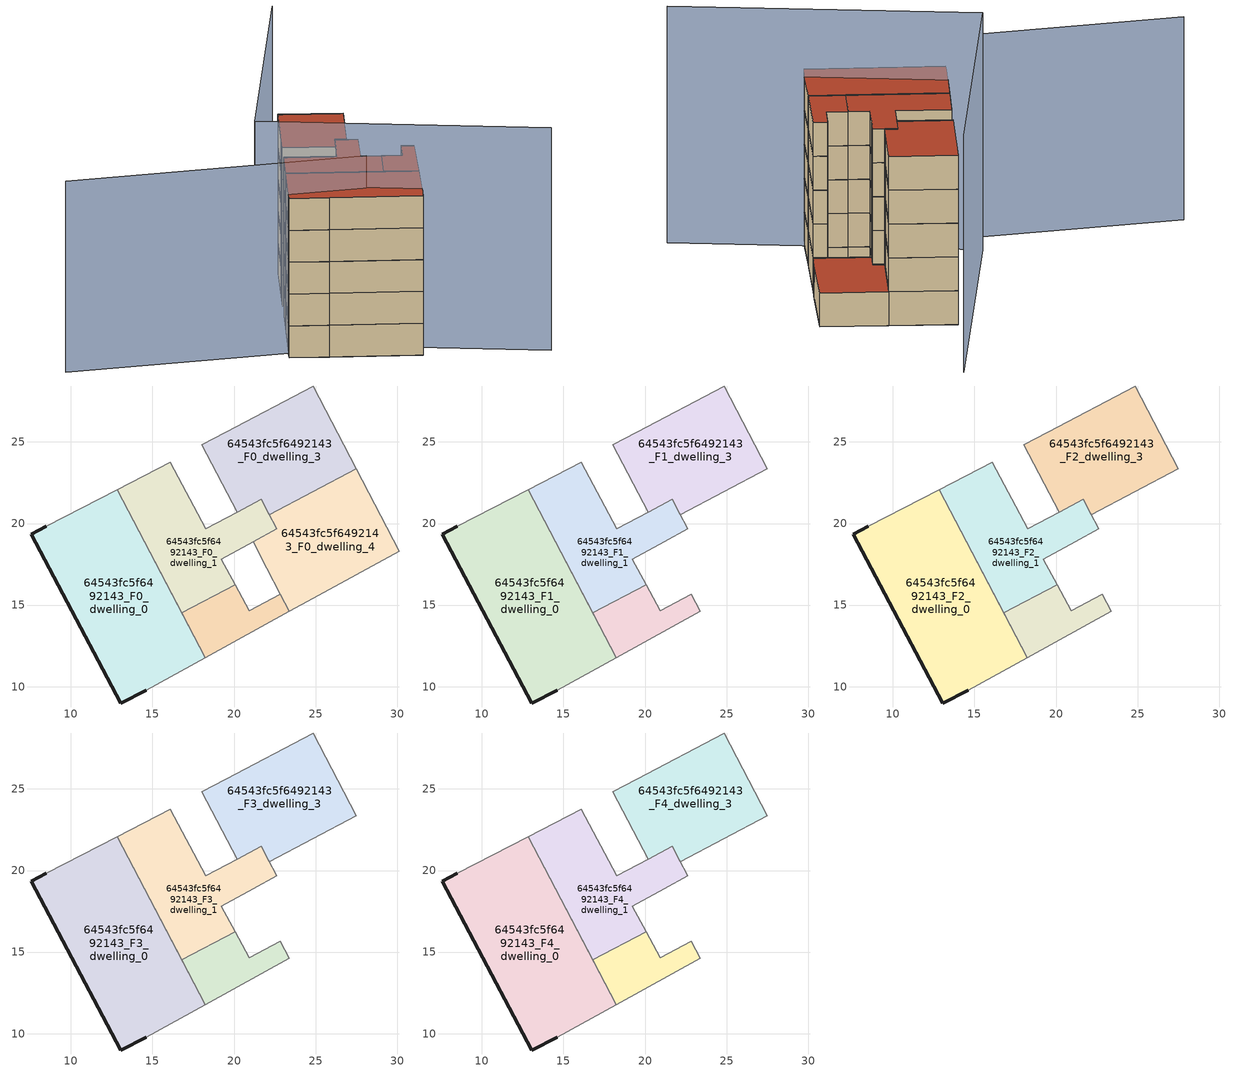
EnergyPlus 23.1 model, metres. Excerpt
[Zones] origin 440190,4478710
64543fc5f6492143_F0_dwelling_0
 floor ground (EU_floor_Construction): 18.25,11.78 12.83,22.08 8.5,19.83 7.58,19.33 9.24,16.21 13.06,9 14.62,9.78 z0
 wall outside (EU_wall_Construction): 14.62,9.78 13.06,9 9.24,16.21 7.58,19.33 8.5,19.83 z0:3
 wall adiabatic (EU_wall_Construction): 8.5,19.83 12.83,22.08 18.25,11.78 14.62,9.78 z0:3
64543fc5f6492143_F0_dwelling_1
 floor ground (EU_floor_Construction): 20.06,16.25 19.22,17.82 21.17,18.88 22.62,19.67 22.1,20.65 21.67,21.47 21.67,21.48 20.19,20.7 20.18,20.69 18.26,19.68 16.08,23.77 12.83,22.08 16.8,14.53 z0
 wall adiabatic (EU_wall_Construction): 21.67,21.48 21.67,21.47 22.1,20.65 / 21.17,18.88 19.22,17.82 20.06,16.25 16.8,14.53 12.83,22.08 16.08,23.77 18.26,19.68 20.18,20.69 20.19,20.7 z0:3
 wall to 64543fc5f6492143_F0_dwelling_3 (EU_wall_Construction): 20.19,20.7 21.67,21.48 z0:3
 wall to 64543fc5f6492143_F0_dwelling_4 (EU_wall_Construction): 22.1,20.65 22.62,19.67 / 22.62,19.66 21.17,18.88 z0:3
64543fc5f6492143_F0_dwelling_2
 floor ground (EU_floor_Construction): 23.39,14.61 22.84,15.67 20.92,14.65 20.06,16.25 16.8,14.53 18.25,11.78 z0
 wall adiabatic (EU_wall_Construction): 23.39,14.61 18.25,11.78 16.8,14.53 20.06,16.25 20.92,14.65 22.84,15.67 z0:3
 wall to 64543fc5f6492143_F0_dwelling_4 (EU_wall_Construction): 22.84,15.67 23.39,14.61 z0:3
64543fc5f6492143_F0_dwelling_3
 floor ground (EU_floor_Construction): 27.5,23.35 24.86,28.43 19.5,25.6 18.03,24.82 20.19,20.7 21.67,21.48 22.16,20.55 z0
 wall adiabatic (EU_wall_Construction): 22.16,20.55 21.67,21.48 / 20.19,20.7 18.03,24.82 19.5,25.6 24.86,28.43 27.5,23.35 z0:3
 wall to 64543fc5f6492143_F0_dwelling_4 (EU_wall_Construction): 27.5,23.35 22.16,20.55 z0:3
64543fc5f6492143_F0_dwelling_4
 floor ground (EU_floor_Construction): 30.11,18.31 27.5,23.35 22.16,20.55 22.1,20.65 22.62,19.67 21.17,18.88 22.01,17.27 22.84,15.67 23.39,14.61 24.85,15.41 z0
 wall adiabatic (EU_wall_Construction): 22.84,15.67 22.01,17.27 21.17,18.88 / 22.1,20.65 22.16,20.55 / 27.5,23.35 30.11,18.31 24.85,15.41 23.39,14.61 z0:3
 roof outside (EU_roof_Construction): 27.5,23.35 30.11,18.31 24.85,15.41 23.39,14.61 22.84,15.67 22.01,17.27 21.17,18.88 22.62,19.67 22.1,20.65 22.16,20.55 z3
64543fc5f6492143_F1_dwelling_0
 floor to 64543fc5f6492143_F0_dwelling_0 (EU_floor_Construction): 18.25,11.78 12.83,22.08 8.5,19.83 7.58,19.33 9.24,16.21 13.06,9 14.62,9.78 z3
 wall outside (EU_wall_Construction): 14.62,9.78 13.06,9 9.24,16.21 7.58,19.33 8.5,19.83 z3:6
 wall adiabatic (EU_wall_Construction): 8.5,19.83 12.83,22.08 18.25,11.78 14.62,9.78 z3:6
64543fc5f6492143_F1_dwelling_1
 floor to 64543fc5f6492143_F0_dwelling_1 (EU_floor_Construction): 20.06,16.25 19.22,17.82 21.17,18.88 22.62,19.67 22.1,20.65 21.67,21.47 21.67,21.48 20.19,20.7 20.18,20.69 18.26,19.68 16.08,23.77 12.83,22.08 16.8,14.53 z3
 wall adiabatic (EU_wall_Construction): 21.67,21.48 21.67,21.47 22.1,20.65 22.62,19.67 21.17,18.88 19.22,17.82 20.06,16.25 16.8,14.53 12.83,22.08 16.08,23.77 18.26,19.68 20.18,20.69 20.19,20.7 z3:6
 wall to 64543fc5f6492143_F1_dwelling_3 (EU_wall_Construction): 20.19,20.7 21.67,21.48 z3:6
64543fc5f6492143_F1_dwelling_2
 floor to 64543fc5f6492143_F0_dwelling_2 (EU_floor_Construction): 23.39,14.61 22.84,15.67 20.92,14.65 20.06,16.25 16.8,14.53 18.25,11.78 z3
 wall adiabatic (EU_wall_Construction): 20.06,16.25 20.92,14.65 22.84,15.67 23.39,14.61 18.25,11.78 16.8,14.53 20.06,16.25 z3:6
64543fc5f6492143_F1_dwelling_3
 floor to 64543fc5f6492143_F0_dwelling_3 (EU_floor_Construction): 27.5,23.35 24.86,28.43 19.5,25.6 18.03,24.82 20.19,20.7 21.67,21.48 22.16,20.55 z3
 wall adiabatic (EU_wall_Construction): 20.19,20.7 18.03,24.82 19.5,25.6 24.86,28.43 27.5,23.35 22.16,20.55 21.67,21.48 z3:6
64543fc5f6492143_F2_dwelling_0
 floor to 64543fc5f6492143_F1_dwelling_0 (EU_floor_Construction): 18.25,11.78 12.83,22.08 8.5,19.83 7.58,19.33 9.24,16.21 13.06,9 14.62,9.78 z6
 wall outside (EU_wall_Construction): 14.62,9.78 13.06,9 9.24,16.21 7.58,19.33 8.5,19.83 z6:9
 wall adiabatic (EU_wall_Construction): 8.5,19.83 12.83,22.08 18.25,11.78 14.62,9.78 z6:9
64543fc5f6492143_F2_dwelling_1
 floor to 64543fc5f6492143_F1_dwelling_1 (EU_floor_Construction): 20.06,16.25 19.22,17.82 21.17,18.88 22.62,19.67 22.1,20.65 21.67,21.47 21.67,21.48 20.19,20.7 20.18,20.69 18.26,19.68 16.08,23.77 12.83,22.08 16.8,14.53 z6
 wall adiabatic (EU_wall_Construction): 21.67,21.48 21.67,21.47 22.1,20.65 22.62,19.67 21.17,18.88 19.22,17.82 20.06,16.25 16.8,14.53 12.83,22.08 16.08,23.77 18.26,19.68 20.18,20.69 20.19,20.7 z6:9
 wall to 64543fc5f6492143_F2_dwelling_3 (EU_wall_Construction): 20.19,20.7 21.67,21.48 z6:9
64543fc5f6492143_F2_dwelling_2
 floor to 64543fc5f6492143_F1_dwelling_2 (EU_floor_Construction): 23.39,14.61 22.84,15.67 20.92,14.65 20.06,16.25 16.8,14.53 18.25,11.78 z6
 wall adiabatic (EU_wall_Construction): 20.06,16.25 20.92,14.65 22.84,15.67 23.39,14.61 18.25,11.78 16.8,14.53 20.06,16.25 z6:9
64543fc5f6492143_F2_dwelling_3
 floor to 64543fc5f6492143_F1_dwelling_3 (EU_floor_Construction): 27.5,23.35 24.86,28.43 19.5,25.6 18.03,24.82 20.19,20.7 21.67,21.48 22.16,20.55 z6
 wall adiabatic (EU_wall_Construction): 20.19,20.7 18.03,24.82 19.5,25.6 24.86,28.43 27.5,23.35 22.16,20.55 21.67,21.48 z6:9
64543fc5f6492143_F3_dwelling_0
 floor to 64543fc5f6492143_F2_dwelling_0 (EU_floor_Construction): 18.25,11.78 12.83,22.08 8.5,19.83 7.58,19.33 9.24,16.21 13.06,9 14.62,9.78 z9
 wall outside (EU_wall_Construction): 14.62,9.78 13.06,9 9.24,16.21 7.58,19.33 8.5,19.83 z9:12
 wall adiabatic (EU_wall_Construction): 8.5,19.83 12.83,22.08 18.25,11.78 14.62,9.78 z9:12
64543fc5f6492143_F3_dwelling_1
 floor to 64543fc5f6492143_F2_dwelling_1 (EU_floor_Construction): 20.06,16.25 19.22,17.82 21.17,18.88 22.62,19.67 22.1,20.65 21.67,21.47 21.67,21.48 20.19,20.7 20.18,20.69 18.26,19.68 16.08,23.77 12.83,22.08 16.8,14.53 z9
 wall adiabatic (EU_wall_Construction): 21.67,21.48 21.67,21.47 22.1,20.65 22.62,19.67 21.17,18.88 19.22,17.82 20.06,16.25 16.8,14.53 12.83,22.08 16.08,23.77 18.26,19.68 20.18,20.69 20.19,20.7 z9:12
 wall to 64543fc5f6492143_F3_dwelling_3 (EU_wall_Construction): 20.19,20.7 21.67,21.48 z9:12
64543fc5f6492143_F3_dwelling_2
 floor to 64543fc5f6492143_F2_dwelling_2 (EU_floor_Construction): 23.39,14.61 22.84,15.67 20.92,14.65 20.06,16.25 16.8,14.53 18.25,11.78 z9
 wall adiabatic (EU_wall_Construction): 20.06,16.25 20.92,14.65 22.84,15.67 23.39,14.61 18.25,11.78 16.8,14.53 20.06,16.25 z9:12
64543fc5f6492143_F3_dwelling_3
 floor to 64543fc5f6492143_F2_dwelling_3 (EU_floor_Construction): 27.5,23.35 24.86,28.43 19.5,25.6 18.03,24.82 20.19,20.7 21.67,21.48 22.16,20.55 z9
 wall adiabatic (EU_wall_Construction): 20.19,20.7 18.03,24.82 19.5,25.6 24.86,28.43 27.5,23.35 22.16,20.55 21.67,21.48 z9:12
64543fc5f6492143_F4_dwelling_0
 floor to 64543fc5f6492143_F3_dwelling_0 (EU_floor_Construction): 18.25,11.78 12.83,22.08 8.5,19.83 7.58,19.33 9.24,16.21 13.06,9 14.62,9.78 z12
 wall outside (EU_wall_Construction): 14.62,9.78 13.06,9 9.24,16.21 7.58,19.33 8.5,19.83 z12:15
 wall adiabatic (EU_wall_Construction): 8.5,19.83 12.83,22.08 18.25,11.78 14.62,9.78 z12:15
 roof outside (EU_roof_Construction): 12.83,22.08 18.25,11.78 14.62,9.78 13.06,9 9.24,16.21 7.58,19.33 8.5,19.83 z15
64543fc5f6492143_F4_dwelling_1
 floor to 64543fc5f6492143_F3_dwelling_1 (EU_floor_Construction): 20.06,16.25 19.22,17.82 21.17,18.88 22.62,19.67 22.1,20.65 21.67,21.47 21.67,21.48 20.19,20.7 20.18,20.69 18.26,19.68 16.08,23.77 12.83,22.08 16.8,14.53 z12
 wall adiabatic (EU_wall_Construction): 21.67,21.48 21.67,21.47 22.1,20.65 22.62,19.67 21.17,18.88 19.22,17.82 20.06,16.25 16.8,14.53 12.83,22.08 16.08,23.77 18.26,19.68 20.18,20.69 20.19,20.7 z12:15
 wall to 64543fc5f6492143_F4_dwelling_3 (EU_wall_Construction): 20.19,20.7 21.67,21.48 z12:15
 roof outside (EU_roof_Construction): 21.67,21.48 21.67,21.47 22.1,20.65 22.62,19.67 21.17,18.88 19.22,17.82 20.06,16.25 16.8,14.53 12.83,22.08 16.08,23.77 18.26,19.68 20.18,20.69 20.19,20.7 z15
64543fc5f6492143_F4_dwelling_2
 floor to 64543fc5f6492143_F3_dwelling_2 (EU_floor_Construction): 23.39,14.61 22.84,15.67 20.92,14.65 20.06,16.25 16.8,14.53 18.25,11.78 z12
 wall adiabatic (EU_wall_Construction): 20.06,16.25 20.92,14.65 22.84,15.67 23.39,14.61 18.25,11.78 16.8,14.53 20.06,16.25 z12:15
 roof outside (EU_roof_Construction): 22.84,15.67 23.39,14.61 18.25,11.78 16.8,14.53 20.06,16.25 20.92,14.65 z15
64543fc5f6492143_F4_dwelling_3
 floor to 64543fc5f6492143_F3_dwelling_3 (EU_floor_Construction): 27.5,23.35 24.86,28.43 19.5,25.6 18.03,24.82 20.19,20.7 21.67,21.48 22.16,20.55 z12
 wall adiabatic (EU_wall_Construction): 20.19,20.7 18.03,24.82 19.5,25.6 24.86,28.43 27.5,23.35 22.16,20.55 21.67,21.48 z12:15
 roof outside (EU_roof_Construction): 24.86,28.43 27.5,23.35 22.16,20.55 21.67,21.48 20.19,20.7 18.03,24.82 19.5,25.6 z15
shading: 18.75,-0.71 9.26,23.41 / 9.26,23.41 34.02,33.16 z0:21; 12.72,14.3 -3.56,35.68 z0:18
[Building]
EU S2 Campaign: North Axis=0; Terrain=City; Solar Distribution=FullExterior
[Site:Location]
Madrid: Latitude=40.5; Longitude=-3.5; Time Zone=1; Elevation=609
[SizingPeriod:WeatherFileDays]
AnnualSizingPeriod: Begin Month=1; Begin Day of Month=1; End Month=12; End Day of Month=31; Day of Week for Start Day=Monday; Use Weather File Daylight Saving Period=No; Use Weather File Rain and Snow Indicators=No
[MATERIAL]
EU_InternalMass_Material: Roughness=MediumRough; Thickness=0.1; Conductivity=1; Density=1800; Specific Heat=900; Thermal Absorptance=0.9; Solar Absorptance=0.7; Visible Absorptance=0.7
[MATERIAL:NOMASS] Roughness=MediumRough; Thermal Absorptance=0.9; Solar Absorptance=0.7; Visible Absorptance=0.7
Name | Thermal Resistance
EU_wall_NoMass | 0.419739
EU_roof_NoMass | 0.352165
EU_floor_NoMass | 0.608284
[CONSTRUCTION]
EU_wall_Construction: EU_wall_NoMass
EU_roof_Construction: EU_roof_NoMass
EU_floor_Construction: EU_floor_NoMass
EU_InternalMass_Construction: EU_InternalMass_Material
[ZONE] Type=1; Multiplier=1; Ceiling Height=autocalculate; Floor Area=autocalculate; Part of Total Floor Area=Yes
Name | Volume
64543fc5f6492143_F0_dwelling_0; 64543fc5f6492143_F1_dwelling_0; 64543fc5f6492143_F2_dwelling_0; 64543fc5f6492143_F3_dwelling_0; 64543fc5f6492143_F4_dwelling_0 | 207.223
64543fc5f6492143_F0_dwelling_1; 64543fc5f6492143_F1_dwelling_1; 64543fc5f6492143_F2_dwelling_1; 64543fc5f6492143_F3_dwelling_1; 64543fc5f6492143_F4_dwelling_1 | 117.964
64543fc5f6492143_F0_dwelling_2 | 42.0103
64543fc5f6492143_F1_dwelling_2; 64543fc5f6492143_F2_dwelling_2; 64543fc5f6492143_F3_dwelling_2; 64543fc5f6492143_F4_dwelling_2 | 42.0106
64543fc5f6492143_F0_dwelling_3 | 126.911
64543fc5f6492143_F1_dwelling_3; 64543fc5f6492143_F2_dwelling_3; 64543fc5f6492143_F3_dwelling_3; 64543fc5f6492143_F4_dwelling_3 | 126.91
64543fc5f6492143_F0_dwelling_4 | 127.536
[INTERNALMASS] Construction=EU_InternalMass_Construction
Name | Zone or ZoneList | Surface Area
64543fc5f6492143_F0_dwelling_0_EU_InternalMass | 64543fc5f6492143_F0_dwelling_0 | 69.0745
64543fc5f6492143_F0_dwelling_1_EU_InternalMass | 64543fc5f6492143_F0_dwelling_1 | 39.3214
64543fc5f6492143_F0_dwelling_2_EU_InternalMass | 64543fc5f6492143_F0_dwelling_2 | 14.0035
64543fc5f6492143_F0_dwelling_3_EU_InternalMass | 64543fc5f6492143_F0_dwelling_3 | 42.3036
64543fc5f6492143_F0_dwelling_4_EU_InternalMass | 64543fc5f6492143_F0_dwelling_4 | 42.512
64543fc5f6492143_F1_dwelling_0_EU_InternalMass | 64543fc5f6492143_F1_dwelling_0 | 34.5356
64543fc5f6492143_F1_dwelling_1_EU_InternalMass | 64543fc5f6492143_F1_dwelling_1 | 34.5406
64543fc5f6492143_F1_dwelling_2_EU_InternalMass | 64543fc5f6492143_F1_dwelling_2 | 53.3273
64543fc5f6492143_F1_dwelling_3_EU_InternalMass | 64543fc5f6492143_F1_dwelling_3 | 84.8154
64543fc5f6492143_F2_dwelling_0_EU_InternalMass | 64543fc5f6492143_F2_dwelling_0 | 34.5356
64543fc5f6492143_F2_dwelling_1_EU_InternalMass | 64543fc5f6492143_F2_dwelling_1 | 34.5406
64543fc5f6492143_F2_dwelling_2_EU_InternalMass | 64543fc5f6492143_F2_dwelling_2 | 53.3273
64543fc5f6492143_F2_dwelling_3_EU_InternalMass | 64543fc5f6492143_F2_dwelling_3 | 84.8154
64543fc5f6492143_F3_dwelling_0_EU_InternalMass | 64543fc5f6492143_F3_dwelling_0 | 34.5356
64543fc5f6492143_F3_dwelling_1_EU_InternalMass | 64543fc5f6492143_F3_dwelling_1 | 34.5406
64543fc5f6492143_F3_dwelling_2_EU_InternalMass | 64543fc5f6492143_F3_dwelling_2 | 53.3273
64543fc5f6492143_F3_dwelling_3_EU_InternalMass | 64543fc5f6492143_F3_dwelling_3 | 84.8154
64543fc5f6492143_F4_dwelling_0_EU_InternalMass | 64543fc5f6492143_F4_dwelling_0 | 34.5356
64543fc5f6492143_F4_dwelling_1_EU_InternalMass | 64543fc5f6492143_F4_dwelling_1 | 34.5406
64543fc5f6492143_F4_dwelling_2_EU_InternalMass | 64543fc5f6492143_F4_dwelling_2 | 53.3273
64543fc5f6492143_F4_dwelling_3_EU_InternalMass | 64543fc5f6492143_F4_dwelling_3 | 84.8154
[OTHEREQUIPMENT] Fuel Type=Electricity; Design Level Calculation Method=Watts/Area; Power per Zone Floor Area=1; Fraction Latent=0; Fraction Radiant=0; Fraction Lost=0; Carbon Dioxide Generation Rate=0; EndUse Subcategory=EU_Step8_InternalGains
Name | Zone or ZoneList or Space or SpaceList | Schedule
EU_Step8_InternalGain_64543fc5f6492143_F0_dwelling_0_f000 | 64543fc5f6492143_F0_dwelling_0 | EU_Step8_GainSchedule_64543fc5f6492143_F0_dwelling_0_f000
EU_Step8_InternalGain_64543fc5f6492143_F0_dwelling_1_f000 | 64543fc5f6492143_F0_dwelling_1 | EU_Step8_GainSchedule_64543fc5f6492143_F0_dwelling_1_f000
EU_Step8_InternalGain_64543fc5f6492143_F0_dwelling_2_f000 | 64543fc5f6492143_F0_dwelling_2 | EU_Step8_GainSchedule_64543fc5f6492143_F0_dwelling_2_f000
EU_Step8_InternalGain_64543fc5f6492143_F0_dwelling_3_f000 | 64543fc5f6492143_F0_dwelling_3 | EU_Step8_GainSchedule_64543fc5f6492143_F0_dwelling_3_f000
EU_Step8_InternalGain_64543fc5f6492143_F0_dwelling_4_f000 | 64543fc5f6492143_F0_dwelling_4 | EU_Step8_GainSchedule_64543fc5f6492143_F0_dwelling_4_f000
EU_Step8_InternalGain_64543fc5f6492143_F1_dwelling_0_f000 | 64543fc5f6492143_F1_dwelling_0 | EU_Step8_GainSchedule_64543fc5f6492143_F1_dwelling_0_f000
EU_Step8_InternalGain_64543fc5f6492143_F1_dwelling_1_f000 | 64543fc5f6492143_F1_dwelling_1 | EU_Step8_GainSchedule_64543fc5f6492143_F1_dwelling_1_f000
EU_Step8_InternalGain_64543fc5f6492143_F1_dwelling_2_f000 | 64543fc5f6492143_F1_dwelling_2 | EU_Step8_GainSchedule_64543fc5f6492143_F1_dwelling_2_f000
EU_Step8_InternalGain_64543fc5f6492143_F1_dwelling_3_f000 | 64543fc5f6492143_F1_dwelling_3 | EU_Step8_GainSchedule_64543fc5f6492143_F1_dwelling_3_f000
EU_Step8_InternalGain_64543fc5f6492143_F2_dwelling_0_f000 | 64543fc5f6492143_F2_dwelling_0 | EU_Step8_GainSchedule_64543fc5f6492143_F2_dwelling_0_f000
EU_Step8_InternalGain_64543fc5f6492143_F2_dwelling_1_f000 | 64543fc5f6492143_F2_dwelling_1 | EU_Step8_GainSchedule_64543fc5f6492143_F2_dwelling_1_f000
EU_Step8_InternalGain_64543fc5f6492143_F2_dwelling_2_f000 | 64543fc5f6492143_F2_dwelling_2 | EU_Step8_GainSchedule_64543fc5f6492143_F2_dwelling_2_f000
EU_Step8_InternalGain_64543fc5f6492143_F2_dwelling_3_f000 | 64543fc5f6492143_F2_dwelling_3 | EU_Step8_GainSchedule_64543fc5f6492143_F2_dwelling_3_f000
EU_Step8_InternalGain_64543fc5f6492143_F3_dwelling_0_f000 | 64543fc5f6492143_F3_dwelling_0 | EU_Step8_GainSchedule_64543fc5f6492143_F3_dwelling_0_f000
EU_Step8_InternalGain_64543fc5f6492143_F3_dwelling_1_f000 | 64543fc5f6492143_F3_dwelling_1 | EU_Step8_GainSchedule_64543fc5f6492143_F3_dwelling_1_f000
EU_Step8_InternalGain_64543fc5f6492143_F3_dwelling_2_f000 | 64543fc5f6492143_F3_dwelling_2 | EU_Step8_GainSchedule_64543fc5f6492143_F3_dwelling_2_f000
EU_Step8_InternalGain_64543fc5f6492143_F3_dwelling_3_f000 | 64543fc5f6492143_F3_dwelling_3 | EU_Step8_GainSchedule_64543fc5f6492143_F3_dwelling_3_f000
EU_Step8_InternalGain_64543fc5f6492143_F4_dwelling_0_f000 | 64543fc5f6492143_F4_dwelling_0 | EU_Step8_GainSchedule_64543fc5f6492143_F4_dwelling_0_f000
EU_Step8_InternalGain_64543fc5f6492143_F4_dwelling_1_f000 | 64543fc5f6492143_F4_dwelling_1 | EU_Step8_GainSchedule_64543fc5f6492143_F4_dwelling_1_f000
EU_Step8_InternalGain_64543fc5f6492143_F4_dwelling_2_f000 | 64543fc5f6492143_F4_dwelling_2 | EU_Step8_GainSchedule_64543fc5f6492143_F4_dwelling_2_f000
EU_Step8_InternalGain_64543fc5f6492143_F4_dwelling_3_f000 | 64543fc5f6492143_F4_dwelling_3 | EU_Step8_GainSchedule_64543fc5f6492143_F4_dwelling_3_f000
[ZONEVENTILATION:DESIGNFLOWRATE] Schedule=EU_AlwaysOn; Design Flow Rate Calculation Method=AirChanges/Hour; Air Changes per Hour=0.703302; Ventilation Type=Natural; Fan Pressure Rise=0; Fan Total Efficiency=1; Constant Term Coefficient=1; Temperature Term Coefficient=0; Velocity Term Coefficient=0; Velocity Squared Term Coefficient=0; Minimum Indoor Temperature=-100; Maximum Indoor Temperature=100; Delta Temperature=-100; Minimum Outdoor Temperature=-100; Maximum Outdoor Temperature=100; Maximum Wind Speed=40
Name | Zone or ZoneList or Space or SpaceList
EU_ConstantAir_64543fc5f6492143_F0_dwelling_0 | 64543fc5f6492143_F0_dwelling_0
EU_ConstantAir_64543fc5f6492143_F0_dwelling_1 | 64543fc5f6492143_F0_dwelling_1
EU_ConstantAir_64543fc5f6492143_F0_dwelling_2 | 64543fc5f6492143_F0_dwelling_2
EU_ConstantAir_64543fc5f6492143_F0_dwelling_3 | 64543fc5f6492143_F0_dwelling_3
EU_ConstantAir_64543fc5f6492143_F0_dwelling_4 | 64543fc5f6492143_F0_dwelling_4
EU_ConstantAir_64543fc5f6492143_F1_dwelling_0 | 64543fc5f6492143_F1_dwelling_0
EU_ConstantAir_64543fc5f6492143_F1_dwelling_1 | 64543fc5f6492143_F1_dwelling_1
EU_ConstantAir_64543fc5f6492143_F1_dwelling_2 | 64543fc5f6492143_F1_dwelling_2
EU_ConstantAir_64543fc5f6492143_F1_dwelling_3 | 64543fc5f6492143_F1_dwelling_3
EU_ConstantAir_64543fc5f6492143_F2_dwelling_0 | 64543fc5f6492143_F2_dwelling_0
EU_ConstantAir_64543fc5f6492143_F2_dwelling_1 | 64543fc5f6492143_F2_dwelling_1
EU_ConstantAir_64543fc5f6492143_F2_dwelling_2 | 64543fc5f6492143_F2_dwelling_2
EU_ConstantAir_64543fc5f6492143_F2_dwelling_3 | 64543fc5f6492143_F2_dwelling_3
EU_ConstantAir_64543fc5f6492143_F3_dwelling_0 | 64543fc5f6492143_F3_dwelling_0
EU_ConstantAir_64543fc5f6492143_F3_dwelling_1 | 64543fc5f6492143_F3_dwelling_1
EU_ConstantAir_64543fc5f6492143_F3_dwelling_2 | 64543fc5f6492143_F3_dwelling_2
EU_ConstantAir_64543fc5f6492143_F3_dwelling_3 | 64543fc5f6492143_F3_dwelling_3
EU_ConstantAir_64543fc5f6492143_F4_dwelling_0 | 64543fc5f6492143_F4_dwelling_0
EU_ConstantAir_64543fc5f6492143_F4_dwelling_1 | 64543fc5f6492143_F4_dwelling_1
EU_ConstantAir_64543fc5f6492143_F4_dwelling_2 | 64543fc5f6492143_F4_dwelling_2
EU_ConstantAir_64543fc5f6492143_F4_dwelling_3 | 64543fc5f6492143_F4_dwelling_3
[HVACTEMPLATE:THERMOSTAT] Constant Heating Setpoint=20; Constant Cooling Setpoint=50
EU_HeatOnly_64543fc5f6492143_F0_dwelling_0; EU_HeatOnly_64543fc5f6492143_F0_dwelling_1; EU_HeatOnly_64543fc5f6492143_F0_dwelling_2; EU_HeatOnly_64543fc5f6492143_F0_dwelling_3; EU_HeatOnly_64543fc5f6492143_F0_dwelling_4; EU_HeatOnly_64543fc5f6492143_F1_dwelling_0; EU_HeatOnly_64543fc5f6492143_F1_dwelling_1; EU_HeatOnly_64543fc5f6492143_F1_dwelling_2; EU_HeatOnly_64543fc5f6492143_F1_dwelling_3; EU_HeatOnly_64543fc5f6492143_F2_dwelling_0; EU_HeatOnly_64543fc5f6492143_F2_dwelling_1; EU_HeatOnly_64543fc5f6492143_F2_dwelling_2; EU_HeatOnly_64543fc5f6492143_F2_dwelling_3; EU_HeatOnly_64543fc5f6492143_F3_dwelling_0; EU_HeatOnly_64543fc5f6492143_F3_dwelling_1; EU_HeatOnly_64543fc5f6492143_F3_dwelling_2; EU_HeatOnly_64543fc5f6492143_F3_dwelling_3; EU_HeatOnly_64543fc5f6492143_F4_dwelling_0; EU_HeatOnly_64543fc5f6492143_F4_dwelling_1; EU_HeatOnly_64543fc5f6492143_F4_dwelling_2; EU_HeatOnly_64543fc5f6492143_F4_dwelling_3
[HVACTEMPLATE:ZONE:IDEALLOADSAIRSYSTEM] System Availability Schedule=EU_AlwaysOn; Maximum Heating Supply Air Temperature=50; Minimum Cooling Supply Air Temperature=13; Maximum Heating Supply Air Humidity Ratio=0.0156; Minimum Cooling Supply Air Humidity Ratio=0.0077; Heating Limit=NoLimit; Cooling Limit=NoLimit; Heating Availability Schedule=EU_AlwaysOn; Cooling Availability Schedule=EU_CoolingOff; Dehumidification Control Type=ConstantSensibleHeatRatio; Cooling Sensible Heat Ratio=0.7; Dehumidification Setpoint=60; Humidification Control Type=None; Humidification Setpoint=30; Outdoor Air Method=None; Outdoor Air Flow Rate per Person=0.00944; Outdoor Air Flow Rate per Zone Floor Area=0; Outdoor Air Flow Rate per Zone=0; Demand Controlled Ventilation Type=None; Outdoor Air Economizer Type=NoEconomizer; Heat Recovery Type=None; Sensible Heat Recovery Effectiveness=0.7; Latent Heat Recovery Effectiveness=0.65
Name | Template Thermostat
64543fc5f6492143_F0_dwelling_0 | EU_HeatOnly_64543fc5f6492143_F0_dwelling_0
64543fc5f6492143_F0_dwelling_1 | EU_HeatOnly_64543fc5f6492143_F0_dwelling_1
64543fc5f6492143_F0_dwelling_2 | EU_HeatOnly_64543fc5f6492143_F0_dwelling_2
64543fc5f6492143_F0_dwelling_3 | EU_HeatOnly_64543fc5f6492143_F0_dwelling_3
64543fc5f6492143_F0_dwelling_4 | EU_HeatOnly_64543fc5f6492143_F0_dwelling_4
64543fc5f6492143_F1_dwelling_0 | EU_HeatOnly_64543fc5f6492143_F1_dwelling_0
64543fc5f6492143_F1_dwelling_1 | EU_HeatOnly_64543fc5f6492143_F1_dwelling_1
64543fc5f6492143_F1_dwelling_2 | EU_HeatOnly_64543fc5f6492143_F1_dwelling_2
64543fc5f6492143_F1_dwelling_3 | EU_HeatOnly_64543fc5f6492143_F1_dwelling_3
64543fc5f6492143_F2_dwelling_0 | EU_HeatOnly_64543fc5f6492143_F2_dwelling_0
64543fc5f6492143_F2_dwelling_1 | EU_HeatOnly_64543fc5f6492143_F2_dwelling_1
64543fc5f6492143_F2_dwelling_2 | EU_HeatOnly_64543fc5f6492143_F2_dwelling_2
64543fc5f6492143_F2_dwelling_3 | EU_HeatOnly_64543fc5f6492143_F2_dwelling_3
64543fc5f6492143_F3_dwelling_0 | EU_HeatOnly_64543fc5f6492143_F3_dwelling_0
64543fc5f6492143_F3_dwelling_1 | EU_HeatOnly_64543fc5f6492143_F3_dwelling_1
64543fc5f6492143_F3_dwelling_2 | EU_HeatOnly_64543fc5f6492143_F3_dwelling_2
64543fc5f6492143_F3_dwelling_3 | EU_HeatOnly_64543fc5f6492143_F3_dwelling_3
64543fc5f6492143_F4_dwelling_0 | EU_HeatOnly_64543fc5f6492143_F4_dwelling_0
64543fc5f6492143_F4_dwelling_1 | EU_HeatOnly_64543fc5f6492143_F4_dwelling_1
64543fc5f6492143_F4_dwelling_2 | EU_HeatOnly_64543fc5f6492143_F4_dwelling_2
64543fc5f6492143_F4_dwelling_3 | EU_HeatOnly_64543fc5f6492143_F4_dwelling_3
[SIZING:ZONE] Zone Cooling Design Supply Air Temperature Input Method=SupplyAirTemperature; Zone Cooling Design Supply Air Temperature=13; Zone Heating Design Supply Air Temperature Input Method=SupplyAirTemperature; Zone Heating Design Supply Air Temperature=50; Zone Cooling Design Supply Air Humidity Ratio=0.008; Zone Heating Design Supply Air Humidity Ratio=0.008; Cooling Design Air Flow Method=DesignDay; Cooling Design Air Flow Rate=0; Cooling Minimum Air Flow per Zone Floor Area=0.000762; Cooling Minimum Air Flow=0; Cooling Minimum Air Flow Fraction=0.2; Heating Design Air Flow Method=DesignDay; Heating Design Air Flow Rate=0; Heating Maximum Air Flow per Zone Floor Area=0.002032; Heating Maximum Air Flow=0.141576; Heating Maximum Air Flow Fraction=0.3; Account for Dedicated Outdoor Air System=No; Dedicated Outdoor Air System Control Strategy=NeutralSupplyAir; Dedicated Outdoor Air Low Setpoint Temperature for Design=autosize; Dedicated Outdoor Air High Setpoint Temperature for Design=autosize; Zone Load Sizing Method=Sensible Load Only No Latent Load; Zone Latent Cooling Design Supply Air Humidity Ratio Input Method=HumidityRatioDifference; Zone Cooling Design Supply Air Humidity Ratio Difference=0.005; Zone Latent Heating Design Supply Air Humidity Ratio Input Method=HumidityRatioDifference; Zone Humidification Design Supply Air Humidity Ratio Difference=0.005
64543fc5f6492143_F0_dwelling_0; 64543fc5f6492143_F0_dwelling_1; 64543fc5f6492143_F0_dwelling_2; 64543fc5f6492143_F0_dwelling_3; 64543fc5f6492143_F0_dwelling_4; 64543fc5f6492143_F1_dwelling_0; 64543fc5f6492143_F1_dwelling_1; 64543fc5f6492143_F1_dwelling_2; 64543fc5f6492143_F1_dwelling_3; 64543fc5f6492143_F2_dwelling_0; 64543fc5f6492143_F2_dwelling_1; 64543fc5f6492143_F2_dwelling_2; 64543fc5f6492143_F2_dwelling_3; 64543fc5f6492143_F3_dwelling_0; 64543fc5f6492143_F3_dwelling_1; 64543fc5f6492143_F3_dwelling_2; 64543fc5f6492143_F3_dwelling_3; 64543fc5f6492143_F4_dwelling_0; 64543fc5f6492143_F4_dwelling_1; 64543fc5f6492143_F4_dwelling_2; 64543fc5f6492143_F4_dwelling_3
[SCHEDULE:CONSTANT]
Name | Hourly Value
EU_AlwaysOn | 1
EU_CoolingOff | 0
[SCHEDULE:FILE] Column Number=1; Rows to Skip at Top=0; Number of Hours of Data=8760; Column Separator=Comma; Interpolate to Timestep=No; Minutes per Item=60; Adjust Schedule for Daylight Savings=Yes
Name | File
EU_Step8_GainSchedule_64543fc5f6492143_F0_dwelling_0_f000 | ../../schedules/64543fc5f6492143/64543fc5f6492143_F0_dwelling_0_f000_gain.csv
EU_Step8_GainSchedule_64543fc5f6492143_F0_dwelling_1_f000 | ../../schedules/64543fc5f6492143/64543fc5f6492143_F0_dwelling_1_f000_gain.csv
EU_Step8_GainSchedule_64543fc5f6492143_F0_dwelling_2_f000 | ../../schedules/64543fc5f6492143/64543fc5f6492143_F0_dwelling_2_f000_gain.csv
EU_Step8_GainSchedule_64543fc5f6492143_F0_dwelling_3_f000 | ../../schedules/64543fc5f6492143/64543fc5f6492143_F0_dwelling_3_f000_gain.csv
EU_Step8_GainSchedule_64543fc5f6492143_F0_dwelling_4_f000 | ../../schedules/64543fc5f6492143/64543fc5f6492143_F0_dwelling_4_f000_gain.csv
EU_Step8_GainSchedule_64543fc5f6492143_F1_dwelling_0_f000 | ../../schedules/64543fc5f6492143/64543fc5f6492143_F1_dwelling_0_f000_gain.csv
EU_Step8_GainSchedule_64543fc5f6492143_F1_dwelling_1_f000 | ../../schedules/64543fc5f6492143/64543fc5f6492143_F1_dwelling_1_f000_gain.csv
EU_Step8_GainSchedule_64543fc5f6492143_F1_dwelling_2_f000 | ../../schedules/64543fc5f6492143/64543fc5f6492143_F1_dwelling_2_f000_gain.csv
EU_Step8_GainSchedule_64543fc5f6492143_F1_dwelling_3_f000 | ../../schedules/64543fc5f6492143/64543fc5f6492143_F1_dwelling_3_f000_gain.csv
EU_Step8_GainSchedule_64543fc5f6492143_F2_dwelling_0_f000 | ../../schedules/64543fc5f6492143/64543fc5f6492143_F2_dwelling_0_f000_gain.csv
EU_Step8_GainSchedule_64543fc5f6492143_F2_dwelling_1_f000 | ../../schedules/64543fc5f6492143/64543fc5f6492143_F2_dwelling_1_f000_gain.csv
EU_Step8_GainSchedule_64543fc5f6492143_F2_dwelling_2_f000 | ../../schedules/64543fc5f6492143/64543fc5f6492143_F2_dwelling_2_f000_gain.csv
EU_Step8_GainSchedule_64543fc5f6492143_F2_dwelling_3_f000 | ../../schedules/64543fc5f6492143/64543fc5f6492143_F2_dwelling_3_f000_gain.csv
EU_Step8_GainSchedule_64543fc5f6492143_F3_dwelling_0_f000 | ../../schedules/64543fc5f6492143/64543fc5f6492143_F3_dwelling_0_f000_gain.csv
EU_Step8_GainSchedule_64543fc5f6492143_F3_dwelling_1_f000 | ../../schedules/64543fc5f6492143/64543fc5f6492143_F3_dwelling_1_f000_gain.csv
EU_Step8_GainSchedule_64543fc5f6492143_F3_dwelling_2_f000 | ../../schedules/64543fc5f6492143/64543fc5f6492143_F3_dwelling_2_f000_gain.csv
EU_Step8_GainSchedule_64543fc5f6492143_F3_dwelling_3_f000 | ../../schedules/64543fc5f6492143/64543fc5f6492143_F3_dwelling_3_f000_gain.csv
EU_Step8_GainSchedule_64543fc5f6492143_F4_dwelling_0_f000 | ../../schedules/64543fc5f6492143/64543fc5f6492143_F4_dwelling_0_f000_gain.csv
EU_Step8_GainSchedule_64543fc5f6492143_F4_dwelling_1_f000 | ../../schedules/64543fc5f6492143/64543fc5f6492143_F4_dwelling_1_f000_gain.csv
EU_Step8_GainSchedule_64543fc5f6492143_F4_dwelling_2_f000 | ../../schedules/64543fc5f6492143/64543fc5f6492143_F4_dwelling_2_f000_gain.csv
EU_Step8_GainSchedule_64543fc5f6492143_F4_dwelling_3_f000 | ../../schedules/64543fc5f6492143/64543fc5f6492143_F4_dwelling_3_f000_gain.csv
